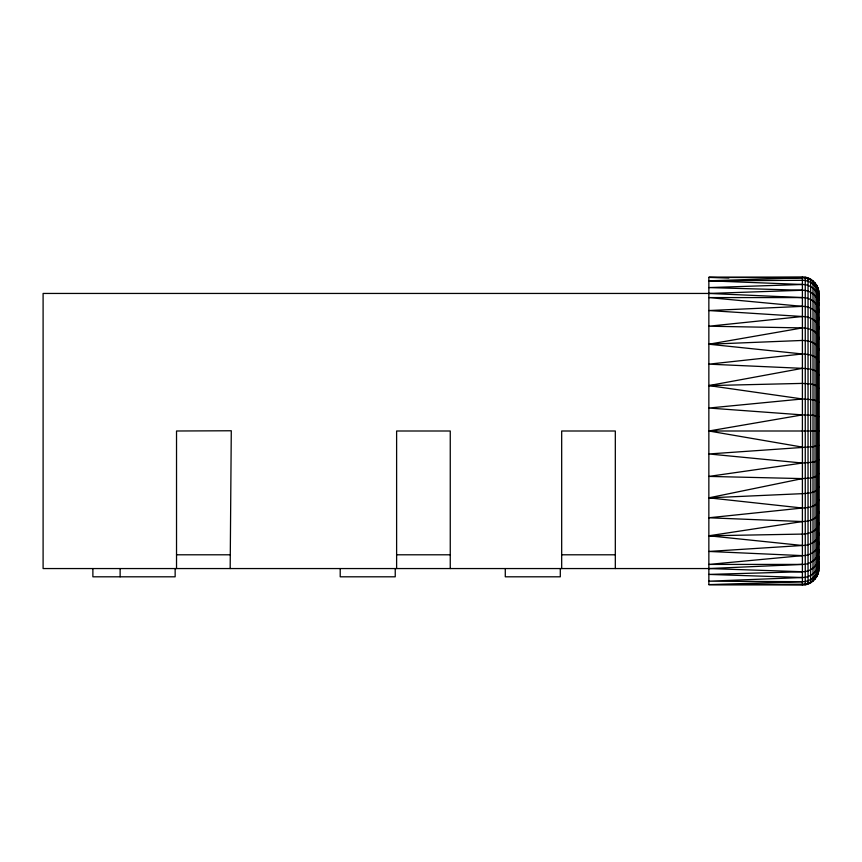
<?xml version="1.0" encoding="UTF-8"?>
<svg xmlns="http://www.w3.org/2000/svg" width="862" height="862" viewBox="0 0 862 862"><rect width="100%" height="100%" fill="white"/><g stroke="black" fill="none" stroke-linecap="round" stroke-linejoin="round"><path stroke-width="1.29" d="M230.176 568.554L231.285 430.763L176.527 431L176.527 568.554M818.9 294.201C819.45 285.106 811.508 276.767 802.393 276.939L708.855 277.37L708.855 584.63L802.393 585.061C811.508 585.233 819.45 576.893 818.9 567.799M818.9 565.547C819.029 574.318 811.077 581.861 802.393 581.688L708.855 584.63L802.393 584.221C810.161 584.296 817.37 578.327 818.652 570.655M818.9 561.819C818.997 570.525 810.916 577.702 802.393 577.518L708.855 581.193L802.393 581.688M818.9 556.658C818.943 565.256 810.679 571.937 802.393 571.743L708.855 574.415L802.393 577.518M818.9 550.128C818.868 558.598 810.377 564.61 802.393 564.416L708.855 568.554L43.1 568.554L43.1 293.446L708.855 293.446L802.393 290.257C810.679 290.063 818.943 296.743 818.9 305.342M818.9 542.284C818.738 550.592 810.021 555.807 802.393 555.634L708.855 564.416L802.393 564.416M818.9 533.222C818.555 541.314 809.612 545.614 802.393 545.484L708.855 551.454L802.393 555.634M818.9 523.04C818.286 530.863 809.181 534.117 802.393 534.084L708.855 535.787L802.393 521.553C808.739 521.456 817.909 519.323 818.9 511.856M818.9 499.777C817.391 506.77 808.33 507.772 802.393 508.03L708.855 517.782L802.393 521.553M818.9 486.944C816.723 493.269 807.985 493.226 802.393 493.657L708.855 497.848L802.393 478.604C807.769 478.033 815.861 478.873 818.9 473.507M818.9 459.597L817.909 460.771L813.006 462.226L802.393 463.034L708.855 453.962L813.006 446.699L818.9 445.374M818.9 402.403L817.909 401.229L813.006 399.774L802.393 398.966L708.855 385.594L802.393 368.343C807.985 368.774 816.723 368.731 818.9 375.056M818.9 362.223C817.391 355.23 808.33 354.228 802.393 353.97L708.855 344.218L802.393 327.916C809.181 327.883 818.286 331.127 818.9 338.96M802.393 447.109L708.855 431L802.393 414.891L813.006 415.301L818.9 416.626M802.393 463.034L708.855 476.406L802.393 478.604M802.393 353.97L708.855 364.152L802.393 368.343M818.9 328.778C818.555 320.686 809.612 316.386 802.393 316.516L708.855 326.213L802.393 327.916M802.393 398.966L708.855 408.038L802.393 414.891M818.9 319.716C818.738 311.408 810.021 306.193 802.393 306.366L708.855 310.546L802.393 316.516M708.855 344.218L802.393 340.447C808.739 340.544 817.909 342.677 818.9 350.144M818.9 300.181C818.997 291.475 810.916 284.298 802.393 284.482L708.855 287.585L802.393 290.257M802.393 284.482L708.855 280.807L802.393 277.779C810.161 277.704 817.37 283.673 818.652 291.345M708.855 385.594L802.393 383.396C807.769 383.967 815.861 383.127 818.9 388.493M708.855 280.807L802.393 280.312C811.077 280.139 819.029 287.682 818.9 296.453M818.9 311.872C818.868 303.402 810.377 297.39 802.393 297.584L708.855 297.584L802.393 306.366M708.855 431L818.9 431M176.527 554.794L230.283 554.794M396.617 554.794L450.255 554.794M561.679 554.794L615.317 554.794M802.393 277.779L708.855 277.37L728.896 277.995M708.855 568.554L802.393 571.743M708.855 293.446L802.393 297.584M708.855 535.787L802.393 545.484M708.855 497.848L802.393 508.03M818.9 293.446L818.9 568.554M818.652 290.58L818.652 571.42M817.909 287.8L817.909 574.2M816.691 285.193L816.691 576.807M815.043 282.833L815.043 579.167M813.006 280.807L813.006 581.193M810.646 279.148L810.646 582.852M808.039 277.941L808.039 584.059M805.259 277.187L805.259 584.813M802.393 276.939L802.393 585.061M615.317 568.554L615.317 431L561.679 431L561.679 568.554M560.3 568.554L560.3 576.807L505.283 576.807L505.283 568.554M450.255 568.554L450.255 431L396.617 431L396.617 568.554M395.238 568.554L395.238 576.807L340.21 576.807L340.21 568.554M175.148 568.554L175.148 576.807L92.88 576.807L92.88 568.554M120.13 568.554L120.13 576.807"/></g></svg>
